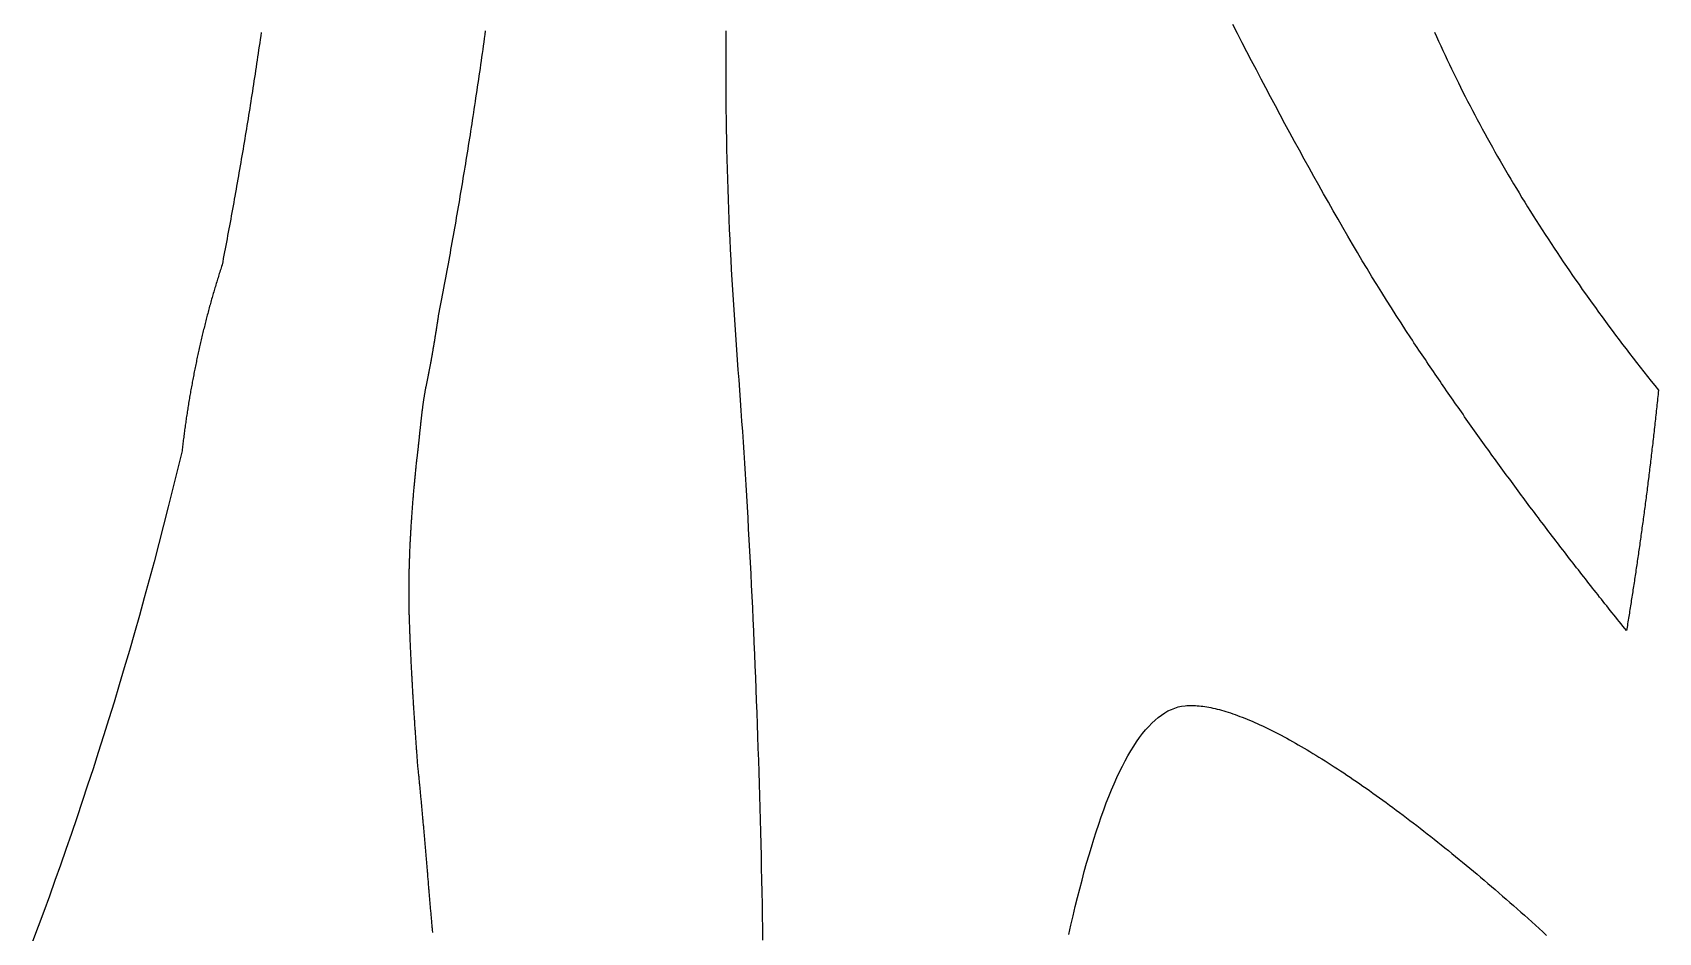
# Model space of a CAD drawing. Extents: x 5 to 105, y 2 to 136.
# Drawn here: x 72.42 to 82.05, y 124.13 to 129.46 of the extents above; entities that cross this region are included whole.
import ezdxf

# ---------------------------------------------------------------- set-up
doc = ezdxf.new("R2010")
doc.units = 0
doc.layers.get('0').update_dxf_attribs({"linetype": 'CONTINUOUS'})

msp = doc.modelspace()

# ---------------------------------------------------------------- linework, layer by layer
at = {"color": 7}
for points in [[(73.7787, 129.463, 0), (73.7758, 129.443, 0), (73.7728, 129.422, 0), (73.7698, 129.401, 0), (73.7668, 129.381, 0), (73.7638, 129.36, 0), (73.7607, 129.339, 0), (73.7577, 129.319, 0), (73.7546, 129.298, 0), (73.7516, 129.278, 0), (73.7485, 129.257, 0), (73.7454, 129.237, 0), (73.7423, 129.216, 0), (73.7392, 129.196, 0), (73.736, 129.176, 0), (73.7329, 129.155, 0), (73.7297, 129.135, 0), (73.7266, 129.114, 0), (73.7234, 129.094, 0), (73.7202, 129.074, 0), (73.717, 129.054, 0), (73.7138, 129.033, 0), (73.7106, 129.013, 0), (73.7074, 128.993, 0), (73.7041, 128.973, 0), (73.7009, 128.952, 0), (73.6976, 128.932, 0), (73.6943, 128.912, 0), (73.6911, 128.892, 0), (73.6878, 128.872, 0), (73.6844, 128.852, 0), (73.6811, 128.832, 0), (73.6778, 128.812, 0), (73.6744, 128.792, 0), (73.6711, 128.772, 0), (73.6677, 128.752, 0), (73.6644, 128.732, 0), (73.661, 128.712, 0), (73.6576, 128.692, 0), (73.6542, 128.672, 0), (73.6507, 128.652, 0), (73.6473, 128.632, 0), (73.6439, 128.613, 0), (73.6404, 128.593, 0), (73.6369, 128.573, 0), (73.6335, 128.553, 0), (73.63, 128.534, 0), (73.6265, 128.514, 0), (73.623, 128.494, 0), (73.6195, 128.475, 0), (73.6159, 128.455, 0), (73.6124, 128.435, 0), (73.6089, 128.416, 0), (73.6053, 128.396, 0), (73.6017, 128.377, 0), (73.5982, 128.357, 0), (73.5946, 128.337, 0), (73.591, 128.318, 0), (73.5874, 128.299, 0), (73.5837, 128.279, 0), (73.5801, 128.26, 0), (73.5765, 128.24, 0), (73.5728, 128.221, 0), (73.5691, 128.201, 0), (73.5655, 128.182, 0), (73.5618, 128.163, 0), (73.5581, 128.143, 0), (73.5544, 128.124, 0), (73.5507, 128.105, 0), (73.547, 128.086, 0)], [(74.8293, 127.784, 0), (74.8332, 127.804, 0), (74.8372, 127.825, 0), (74.8411, 127.845, 0), (74.8451, 127.866, 0), (74.849, 127.886, 0), (74.8529, 127.907, 0), (74.8568, 127.927, 0), (74.8607, 127.948, 0), (74.8646, 127.969, 0), (74.8685, 127.989, 0), (74.8723, 128.01, 0), (74.8762, 128.031, 0), (74.88, 128.052, 0), (74.8839, 128.072, 0), (74.8877, 128.093, 0), (74.8915, 128.114, 0), (74.8953, 128.135, 0), (74.8991, 128.156, 0), (74.9029, 128.177, 0), (74.9066, 128.198, 0), (74.9104, 128.219, 0), (74.9141, 128.24, 0), (74.9179, 128.261, 0), (74.9216, 128.282, 0), (74.9253, 128.303, 0), (74.929, 128.324, 0), (74.9327, 128.345, 0), (74.9364, 128.366, 0), (74.94, 128.387, 0), (74.9437, 128.408, 0), (74.9473, 128.429, 0), (74.951, 128.45, 0), (74.9546, 128.472, 0), (74.9582, 128.493, 0), (74.9618, 128.514, 0), (74.9654, 128.535, 0), (74.9689, 128.557, 0), (74.9725, 128.578, 0), (74.976, 128.599, 0), (74.9796, 128.621, 0), (74.9831, 128.642, 0), (74.9866, 128.664, 0), (74.9901, 128.685, 0), (74.9936, 128.706, 0), (74.9971, 128.728, 0), (75.0006, 128.749, 0), (75.004, 128.771, 0), (75.0075, 128.793, 0), (75.0109, 128.814, 0), (75.0143, 128.836, 0), (75.0177, 128.857, 0), (75.0211, 128.879, 0), (75.0245, 128.901, 0), (75.0279, 128.922, 0), (75.0312, 128.944, 0), (75.0346, 128.966, 0), (75.0379, 128.988, 0), (75.0412, 129.009, 0), (75.0445, 129.031, 0), (75.0478, 129.053, 0), (75.0511, 129.075, 0), (75.0544, 129.097, 0), (75.0576, 129.119, 0), (75.0609, 129.141, 0), (75.0641, 129.162, 0), (75.0673, 129.184, 0), (75.0705, 129.206, 0), (75.0737, 129.228, 0), (75.0769, 129.25, 0), (75.0801, 129.273, 0), (75.0832, 129.295, 0), (75.0864, 129.317, 0), (75.0895, 129.339, 0), (75.0926, 129.361, 0), (75.0957, 129.383, 0), (75.0988, 129.405, 0), (75.1019, 129.428, 0), (75.1049, 129.45, 0), (75.108, 129.472, 0)], [(76.5312, 129.473, 0), (76.5306, 129.415, 0), (76.5302, 129.357, 0), (76.5299, 129.299, 0), (76.5299, 129.241, 0), (76.53, 129.183, 0), (76.5303, 129.124, 0), (76.5307, 129.066, 0), (76.5313, 129.007, 0), (76.5321, 128.948, 0), (76.5331, 128.889, 0), (76.5342, 128.83, 0), (76.5355, 128.771, 0), (76.5369, 128.712, 0), (76.5385, 128.653, 0), (76.5403, 128.593, 0), (76.5422, 128.534, 0), (76.5443, 128.474, 0), (76.5466, 128.415, 0), (76.549, 128.355, 0), (76.5515, 128.296, 0), (76.5542, 128.236, 0), (76.5571, 128.177, 0), (76.5601, 128.117, 0), (76.5633, 128.058, 0), (76.5666, 127.998, 0), (76.57, 127.939, 0), (76.5736, 127.879, 0), (76.5774, 127.82, 0), (76.5813, 127.76, 0), (76.5853, 127.701, 0), (76.5895, 127.642, 0), (76.5938, 127.583, 0), (76.5983, 127.524, 0)], [(80.5876, 127.654, 0), (80.559, 127.698, 0), (80.5303, 127.742, 0), (80.5016, 127.786, 0), (80.4729, 127.831, 0), (80.4442, 127.877, 0), (80.4154, 127.923, 0), (80.3867, 127.969, 0), (80.358, 128.016, 0), (80.3292, 128.064, 0), (80.3005, 128.111, 0), (80.2718, 128.16, 0), (80.2431, 128.208, 0), (80.2143, 128.257, 0), (80.1856, 128.307, 0), (80.1569, 128.356, 0), (80.1283, 128.406, 0), (80.0996, 128.457, 0), (80.071, 128.507, 0), (80.0423, 128.558, 0), (80.0137, 128.609, 0), (79.9851, 128.661, 0), (79.9566, 128.713, 0), (79.9281, 128.765, 0), (79.8996, 128.817, 0), (79.8711, 128.869, 0), (79.8427, 128.922, 0), (79.8143, 128.975, 0), (79.786, 129.028, 0), (79.7577, 129.081, 0), (79.7294, 129.134, 0), (79.7012, 129.187, 0), (79.673, 129.241, 0), (79.6449, 129.295, 0), (79.6169, 129.348, 0), (79.5888, 129.402, 0), (79.5609, 129.456, 0), (79.533, 129.51, 0)], [(80.7281, 129.465, 0), (80.7404, 129.438, 0), (80.7527, 129.411, 0), (80.7652, 129.383, 0), (80.7778, 129.356, 0), (80.7906, 129.329, 0), (80.8034, 129.301, 0), (80.8164, 129.274, 0), (80.8295, 129.247, 0), (80.8427, 129.219, 0), (80.856, 129.192, 0), (80.8695, 129.165, 0), (80.8831, 129.138, 0), (80.8968, 129.11, 0), (80.9106, 129.083, 0), (80.9246, 129.056, 0), (80.9387, 129.028, 0), (80.9529, 129.001, 0), (80.9672, 128.974, 0), (80.9816, 128.947, 0), (80.9962, 128.92, 0), (81.0109, 128.892, 0), (81.0257, 128.865, 0), (81.0406, 128.838, 0), (81.0557, 128.811, 0), (81.0709, 128.783, 0), (81.0862, 128.756, 0), (81.1016, 128.729, 0), (81.1172, 128.702, 0), (81.1329, 128.675, 0), (81.1487, 128.648, 0), (81.1646, 128.62, 0), (81.1806, 128.593, 0), (81.1968, 128.566, 0), (81.2131, 128.539, 0), (81.2295, 128.512, 0), (81.2461, 128.484, 0), (81.2628, 128.457, 0), (81.2796, 128.43, 0), (81.2965, 128.403, 0), (81.3135, 128.376, 0), (81.3307, 128.349, 0), (81.348, 128.322, 0), (81.3654, 128.294, 0), (81.383, 128.267, 0), (81.4007, 128.24, 0), (81.4185, 128.213, 0), (81.4364, 128.186, 0), (81.4544, 128.159, 0), (81.4726, 128.131, 0), (81.4909, 128.104, 0), (81.5094, 128.077, 0), (81.5279, 128.05, 0), (81.5466, 128.023, 0), (81.5654, 127.996, 0), (81.5843, 127.969, 0), (81.6034, 127.941, 0), (81.6226, 127.914, 0), (81.6419, 127.887, 0), (81.6613, 127.86, 0), (81.6809, 127.833, 0), (81.7006, 127.806, 0), (81.7204, 127.779, 0), (81.7404, 127.751, 0), (81.7604, 127.724, 0), (81.7806, 127.697, 0), (81.801, 127.67, 0), (81.8214, 127.643, 0), (81.842, 127.615, 0), (81.8627, 127.588, 0), (81.8836, 127.561, 0), (81.9045, 127.534, 0), (81.9256, 127.507, 0), (81.9468, 127.48, 0), (81.9682, 127.452, 0), (81.9897, 127.425, 0), (82.0113, 127.398, 0), (82.033, 127.371, 0), (82.0549, 127.344, 0)], [(73.547, 128.086, 0), (73.5442, 128.077, 0), (73.5415, 128.069, 0), (73.5388, 128.061, 0), (73.5362, 128.052, 0), (73.5335, 128.044, 0), (73.5308, 128.035, 0), (73.5282, 128.027, 0), (73.5256, 128.019, 0), (73.523, 128.01, 0), (73.5204, 128.002, 0), (73.5178, 127.993, 0), (73.5152, 127.985, 0), (73.5127, 127.976, 0), (73.5101, 127.968, 0), (73.5076, 127.959, 0), (73.5051, 127.951, 0), (73.5026, 127.943, 0), (73.5001, 127.934, 0), (73.4976, 127.926, 0), (73.4951, 127.917, 0), (73.4927, 127.909, 0), (73.4902, 127.9, 0), (73.4878, 127.892, 0), (73.4854, 127.883, 0), (73.483, 127.875, 0), (73.4806, 127.866, 0), (73.4783, 127.858, 0), (73.4759, 127.849, 0), (73.4736, 127.841, 0), (73.4713, 127.832, 0), (73.4689, 127.823, 0), (73.4666, 127.815, 0), (73.4644, 127.806, 0), (73.4621, 127.798, 0), (73.4598, 127.789, 0), (73.4576, 127.781, 0), (73.4553, 127.772, 0), (73.4531, 127.764, 0), (73.4509, 127.755, 0), (73.4487, 127.746, 0), (73.4466, 127.738, 0), (73.4444, 127.729, 0), (73.4422, 127.721, 0), (73.4401, 127.712, 0), (73.438, 127.703, 0), (73.4359, 127.695, 0), (73.4338, 127.686, 0), (73.4317, 127.678, 0), (73.4296, 127.669, 0), (73.4276, 127.66, 0), (73.4255, 127.652, 0), (73.4235, 127.643, 0), (73.4215, 127.634, 0), (73.4195, 127.626, 0), (73.4175, 127.617, 0), (73.4155, 127.608, 0), (73.4136, 127.6, 0), (73.4116, 127.591, 0), (73.4097, 127.582, 0), (73.4078, 127.574, 0), (73.4059, 127.565, 0), (73.404, 127.556, 0), (73.4021, 127.548, 0), (73.4002, 127.539, 0), (73.3984, 127.53, 0), (73.3965, 127.522, 0), (73.3947, 127.513, 0), (73.3929, 127.504, 0), (73.3911, 127.496, 0), (73.3893, 127.487, 0), (73.3875, 127.478, 0), (73.3858, 127.469, 0), (73.384, 127.461, 0), (73.3823, 127.452, 0), (73.3806, 127.443, 0), (73.3789, 127.434, 0), (73.3772, 127.426, 0), (73.3755, 127.417, 0), (73.3739, 127.408, 0), (73.3722, 127.399, 0), (73.3706, 127.391, 0), (73.369, 127.382, 0), (73.3674, 127.373, 0), (73.3658, 127.364, 0), (73.3642, 127.356, 0), (73.3626, 127.347, 0), (73.3611, 127.338, 0), (73.3595, 127.329, 0), (73.358, 127.321, 0), (73.3565, 127.312, 0), (73.355, 127.303, 0), (73.3535, 127.294, 0), (73.352, 127.286, 0), (73.3506, 127.277, 0), (73.3491, 127.268, 0), (73.3477, 127.259, 0), (73.3463, 127.25, 0), (73.3449, 127.242, 0), (73.3435, 127.233, 0), (73.3421, 127.224, 0), (73.3408, 127.215, 0), (73.3394, 127.206, 0), (73.3381, 127.198, 0), (73.3367, 127.189, 0), (73.3354, 127.18, 0), (73.3341, 127.171, 0), (73.3329, 127.162, 0), (73.3316, 127.153, 0), (73.3303, 127.145, 0), (73.3291, 127.136, 0), (73.3279, 127.127, 0), (73.3267, 127.118, 0), (73.3255, 127.109, 0), (73.3243, 127.1, 0), (73.3231, 127.092, 0), (73.3219, 127.083, 0), (73.3208, 127.074, 0), (73.3197, 127.065, 0), (73.3185, 127.056, 0), (73.3174, 127.047, 0), (73.3163, 127.039, 0), (73.3153, 127.03, 0), (73.3142, 127.021, 0), (73.3132, 127.012, 0), (73.3121, 127.003, 0), (73.3111, 126.994, 0), (73.3101, 126.985, 0)], [(74.7535, 127.354, 0), (74.7542, 127.358, 0), (74.7549, 127.361, 0), (74.7556, 127.364, 0), (74.7563, 127.368, 0), (74.757, 127.371, 0), (74.7577, 127.374, 0), (74.7584, 127.378, 0), (74.7591, 127.381, 0), (74.7598, 127.384, 0), (74.7605, 127.388, 0), (74.7612, 127.391, 0), (74.7619, 127.394, 0), (74.7626, 127.398, 0), (74.7633, 127.401, 0), (74.764, 127.404, 0), (74.7647, 127.408, 0), (74.7653, 127.411, 0), (74.766, 127.415, 0), (74.7667, 127.418, 0), (74.7674, 127.421, 0), (74.768, 127.425, 0), (74.7687, 127.428, 0), (74.7694, 127.431, 0), (74.77, 127.435, 0), (74.7707, 127.438, 0), (74.7714, 127.441, 0), (74.772, 127.445, 0), (74.7727, 127.448, 0), (74.7733, 127.451, 0), (74.774, 127.455, 0), (74.7746, 127.458, 0), (74.7753, 127.462, 0), (74.7759, 127.465, 0), (74.7766, 127.468, 0), (74.7772, 127.472, 0), (74.7778, 127.475, 0), (74.7785, 127.478, 0), (74.7791, 127.482, 0), (74.7797, 127.485, 0), (74.7804, 127.489, 0), (74.781, 127.492, 0), (74.7816, 127.495, 0), (74.7823, 127.499, 0), (74.7829, 127.502, 0), (74.7835, 127.505, 0), (74.7841, 127.509, 0), (74.7847, 127.512, 0), (74.7853, 127.515, 0), (74.786, 127.519, 0), (74.7866, 127.522, 0), (74.7872, 127.526, 0), (74.7878, 127.529, 0), (74.7884, 127.532, 0), (74.789, 127.536, 0), (74.7896, 127.539, 0), (74.7902, 127.542, 0), (74.7908, 127.546, 0), (74.7914, 127.549, 0), (74.792, 127.553, 0), (74.7926, 127.556, 0), (74.7932, 127.559, 0), (74.7938, 127.563, 0), (74.7944, 127.566, 0), (74.7949, 127.57, 0), (74.7955, 127.573, 0), (74.7961, 127.576, 0), (74.7967, 127.58, 0), (74.7973, 127.583, 0), (74.7979, 127.586, 0), (74.7984, 127.59, 0), (74.799, 127.593, 0), (74.7996, 127.597, 0), (74.8002, 127.6, 0), (74.8007, 127.603, 0), (74.8013, 127.607, 0), (74.8019, 127.61, 0), (74.8024, 127.614, 0), (74.803, 127.617, 0), (74.8036, 127.62, 0), (74.8041, 127.624, 0), (74.8047, 127.627, 0), (74.8052, 127.63, 0), (74.8058, 127.634, 0), (74.8064, 127.637, 0), (74.8069, 127.641, 0), (74.8075, 127.644, 0), (74.808, 127.647, 0), (74.8086, 127.651, 0), (74.8091, 127.654, 0), (74.8097, 127.658, 0), (74.8102, 127.661, 0), (74.8108, 127.664, 0), (74.8113, 127.668, 0), (74.8119, 127.671, 0), (74.8124, 127.675, 0), (74.8129, 127.678, 0), (74.8135, 127.681, 0), (74.814, 127.685, 0), (74.8146, 127.688, 0), (74.8151, 127.692, 0), (74.8156, 127.695, 0), (74.8162, 127.698, 0), (74.8167, 127.702, 0), (74.8172, 127.705, 0), (74.8178, 127.709, 0), (74.8183, 127.712, 0), (74.8188, 127.715, 0), (74.8194, 127.719, 0), (74.8199, 127.722, 0), (74.8204, 127.726, 0), (74.8209, 127.729, 0), (74.8215, 127.732, 0), (74.822, 127.736, 0), (74.8225, 127.739, 0), (74.823, 127.743, 0), (74.8236, 127.746, 0), (74.8241, 127.749, 0), (74.8246, 127.753, 0), (74.8251, 127.756, 0), (74.8256, 127.76, 0), (74.8262, 127.763, 0), (74.8267, 127.766, 0), (74.8272, 127.77, 0), (74.8277, 127.773, 0), (74.8282, 127.777, 0), (74.8287, 127.78, 0), (74.8292, 127.784, 0)], [(81.8655, 125.92, 0), (81.8548, 125.933, 0), (81.8441, 125.946, 0), (81.8334, 125.96, 0), (81.8228, 125.973, 0), (81.8121, 125.986, 0), (81.8014, 126, 0), (81.7908, 126.013, 0), (81.7802, 126.026, 0), (81.7696, 126.039, 0), (81.759, 126.053, 0), (81.7484, 126.066, 0), (81.7378, 126.079, 0), (81.7272, 126.093, 0), (81.7167, 126.106, 0), (81.7061, 126.119, 0), (81.6956, 126.133, 0), (81.6851, 126.146, 0), (81.6746, 126.159, 0), (81.6641, 126.172, 0), (81.6536, 126.186, 0), (81.6432, 126.199, 0), (81.6327, 126.212, 0), (81.6223, 126.226, 0), (81.6118, 126.239, 0), (81.6014, 126.252, 0), (81.591, 126.266, 0), (81.5806, 126.279, 0), (81.5702, 126.292, 0), (81.5598, 126.306, 0), (81.5495, 126.319, 0), (81.5391, 126.332, 0), (81.5288, 126.346, 0), (81.5185, 126.359, 0), (81.5081, 126.372, 0), (81.4978, 126.386, 0), (81.4875, 126.399, 0), (81.4773, 126.412, 0), (81.467, 126.426, 0), (81.4567, 126.439, 0), (81.4465, 126.452, 0), (81.4362, 126.466, 0), (81.426, 126.479, 0), (81.4158, 126.493, 0), (81.4056, 126.506, 0), (81.3954, 126.519, 0), (81.3852, 126.533, 0), (81.375, 126.546, 0), (81.3648, 126.56, 0), (81.3547, 126.573, 0), (81.3445, 126.587, 0), (81.3344, 126.6, 0), (81.3243, 126.613, 0), (81.3141, 126.627, 0), (81.304, 126.64, 0), (81.2939, 126.654, 0), (81.2838, 126.667, 0), (81.2738, 126.681, 0), (81.2637, 126.694, 0), (81.2536, 126.708, 0), (81.2436, 126.721, 0), (81.2335, 126.735, 0), (81.2235, 126.748, 0), (81.2135, 126.762, 0), (81.2035, 126.775, 0), (81.1935, 126.789, 0), (81.1835, 126.803, 0), (81.1735, 126.816, 0), (81.1635, 126.83, 0), (81.1535, 126.843, 0), (81.1435, 126.857, 0), (81.1336, 126.871, 0), (81.1236, 126.884, 0), (81.1137, 126.898, 0), (81.1038, 126.911, 0), (81.0939, 126.925, 0), (81.0839, 126.939, 0), (81.074, 126.952, 0), (81.0641, 126.966, 0), (81.0543, 126.98, 0), (81.0444, 126.994, 0), (81.0345, 127.007, 0), (81.0246, 127.021, 0), (81.0148, 127.035, 0), (81.0049, 127.048, 0), (80.9951, 127.062, 0), (80.9852, 127.076, 0), (80.9754, 127.09, 0), (80.9656, 127.104, 0), (80.9558, 127.117, 0), (80.946, 127.131, 0), (80.9362, 127.145, 0), (80.9264, 127.159, 0), (80.9166, 127.173, 0), (80.9068, 127.187, 0), (80.8971, 127.201, 0), (80.8873, 127.215, 0), (80.8775, 127.229, 0), (80.8678, 127.243, 0), (80.858, 127.256, 0), (80.8483, 127.27, 0), (80.8386, 127.284, 0), (80.8288, 127.298, 0), (80.8191, 127.312, 0), (80.8094, 127.327, 0), (80.7997, 127.341, 0), (80.79, 127.355, 0), (80.7803, 127.369, 0), (80.7706, 127.383, 0), (80.761, 127.397, 0), (80.7513, 127.411, 0), (80.7416, 127.425, 0), (80.7319, 127.439, 0), (80.7223, 127.454, 0), (80.7126, 127.468, 0), (80.703, 127.482, 0), (80.6933, 127.496, 0), (80.6837, 127.511, 0), (80.6741, 127.525, 0), (80.6644, 127.539, 0), (80.6548, 127.553, 0), (80.6452, 127.568, 0), (80.6356, 127.582, 0), (80.626, 127.596, 0), (80.6164, 127.611, 0), (80.6068, 127.625, 0), (80.5972, 127.64, 0), (80.5876, 127.654, 0)], [(76.5983, 127.524, 0), (76.6028, 127.465, 0), (76.6073, 127.405, 0), (76.6117, 127.345, 0), (76.616, 127.284, 0), (76.6203, 127.223, 0), (76.6246, 127.161, 0), (76.6288, 127.099, 0), (76.6329, 127.037, 0), (76.637, 126.974, 0), (76.641, 126.911, 0), (76.645, 126.847, 0), (76.6489, 126.783, 0), (76.6528, 126.718, 0), (76.6565, 126.654, 0), (76.6603, 126.588, 0), (76.664, 126.523, 0), (76.6676, 126.457, 0), (76.6711, 126.391, 0), (76.6746, 126.324, 0), (76.678, 126.257, 0), (76.6814, 126.19, 0), (76.6847, 126.122, 0), (76.6879, 126.055, 0), (76.6911, 125.987, 0), (76.6942, 125.918, 0), (76.6972, 125.85, 0), (76.7002, 125.781, 0), (76.7031, 125.712, 0), (76.7059, 125.643, 0), (76.7086, 125.573, 0), (76.7113, 125.504, 0), (76.7139, 125.434, 0), (76.7165, 125.364, 0), (76.7189, 125.294, 0), (76.7213, 125.223, 0), (76.7236, 125.153, 0), (76.7259, 125.082, 0), (76.728, 125.012, 0), (76.7301, 124.941, 0), (76.7321, 124.87, 0), (76.7341, 124.799, 0), (76.7359, 124.728, 0), (76.7377, 124.656, 0), (76.7394, 124.585, 0), (76.741, 124.514, 0), (76.7425, 124.443, 0), (76.744, 124.371, 0), (76.7454, 124.3, 0), (76.7466, 124.228, 0), (76.7478, 124.157, 0), (76.749, 124.086, 0)], [(74.6993, 126.919, 0), (74.6998, 126.922, 0), (74.7003, 126.926, 0), (74.7007, 126.929, 0), (74.7011, 126.932, 0), (74.7016, 126.936, 0), (74.702, 126.939, 0), (74.7024, 126.943, 0), (74.7029, 126.946, 0), (74.7033, 126.95, 0), (74.7037, 126.953, 0), (74.7041, 126.956, 0), (74.7045, 126.96, 0), (74.705, 126.963, 0), (74.7054, 126.967, 0), (74.7058, 126.97, 0), (74.7062, 126.974, 0), (74.7066, 126.977, 0), (74.707, 126.98, 0), (74.7073, 126.984, 0), (74.7077, 126.987, 0), (74.7081, 126.991, 0), (74.7085, 126.994, 0), (74.7089, 126.998, 0), (74.7093, 127.001, 0), (74.7097, 127.004, 0), (74.71, 127.008, 0), (74.7104, 127.011, 0), (74.7108, 127.015, 0), (74.7111, 127.018, 0), (74.7115, 127.022, 0), (74.7119, 127.025, 0), (74.7123, 127.028, 0), (74.7126, 127.032, 0), (74.713, 127.035, 0), (74.7133, 127.039, 0), (74.7137, 127.042, 0), (74.7141, 127.046, 0), (74.7144, 127.049, 0), (74.7148, 127.052, 0), (74.7151, 127.056, 0), (74.7155, 127.059, 0), (74.7159, 127.063, 0), (74.7162, 127.066, 0), (74.7166, 127.07, 0), (74.7169, 127.073, 0), (74.7173, 127.077, 0), (74.7176, 127.08, 0), (74.718, 127.083, 0), (74.7183, 127.087, 0), (74.7187, 127.09, 0), (74.7191, 127.094, 0), (74.7194, 127.097, 0), (74.7198, 127.101, 0), (74.7201, 127.104, 0), (74.7205, 127.107, 0), (74.7208, 127.111, 0), (74.7212, 127.114, 0), (74.7216, 127.118, 0), (74.7219, 127.121, 0), (74.7223, 127.125, 0), (74.7226, 127.128, 0), (74.723, 127.131, 0), (74.7234, 127.135, 0), (74.7237, 127.138, 0), (74.7241, 127.142, 0), (74.7245, 127.145, 0), (74.7248, 127.149, 0), (74.7252, 127.152, 0), (74.7256, 127.155, 0), (74.726, 127.159, 0), (74.7263, 127.162, 0), (74.7267, 127.166, 0), (74.7271, 127.169, 0), (74.7275, 127.173, 0), (74.7279, 127.176, 0), (74.7283, 127.18, 0), (74.7287, 127.183, 0), (74.7291, 127.186, 0), (74.7295, 127.19, 0), (74.7299, 127.193, 0), (74.7303, 127.197, 0), (74.7307, 127.2, 0), (74.7311, 127.204, 0), (74.7315, 127.207, 0), (74.7319, 127.21, 0), (74.7323, 127.214, 0), (74.7327, 127.217, 0), (74.7332, 127.221, 0), (74.7336, 127.224, 0), (74.734, 127.228, 0), (74.7345, 127.231, 0), (74.7349, 127.234, 0), (74.7353, 127.238, 0), (74.7358, 127.241, 0), (74.7362, 127.245, 0), (74.7367, 127.248, 0), (74.7372, 127.252, 0), (74.7376, 127.255, 0), (74.7381, 127.258, 0), (74.7386, 127.262, 0), (74.7391, 127.265, 0), (74.7395, 127.269, 0), (74.74, 127.272, 0), (74.7405, 127.276, 0), (74.741, 127.279, 0), (74.7415, 127.282, 0), (74.742, 127.286, 0), (74.7426, 127.289, 0), (74.7431, 127.293, 0), (74.7436, 127.296, 0), (74.7441, 127.299, 0), (74.7447, 127.303, 0), (74.7452, 127.306, 0), (74.7458, 127.31, 0), (74.7463, 127.313, 0), (74.7469, 127.317, 0), (74.7474, 127.32, 0), (74.748, 127.323, 0), (74.7486, 127.327, 0), (74.7492, 127.33, 0), (74.7498, 127.334, 0), (74.7504, 127.337, 0), (74.751, 127.341, 0), (74.7516, 127.344, 0), (74.7522, 127.347, 0), (74.7528, 127.351, 0), (74.7534, 127.354, 0)], [(82.0549, 127.344, 0), (82.0536, 127.331, 0), (82.0523, 127.319, 0), (82.0511, 127.306, 0), (82.0498, 127.294, 0), (82.0485, 127.282, 0), (82.0472, 127.27, 0), (82.0459, 127.257, 0), (82.0446, 127.245, 0), (82.0433, 127.233, 0), (82.042, 127.221, 0), (82.0407, 127.209, 0), (82.0394, 127.197, 0), (82.0381, 127.184, 0), (82.0367, 127.172, 0), (82.0354, 127.16, 0), (82.0341, 127.148, 0), (82.0328, 127.136, 0), (82.0314, 127.124, 0), (82.0301, 127.112, 0), (82.0287, 127.1, 0), (82.0274, 127.088, 0), (82.026, 127.077, 0), (82.0247, 127.065, 0), (82.0233, 127.053, 0), (82.022, 127.041, 0), (82.0206, 127.029, 0), (82.0193, 127.017, 0), (82.0179, 127.006, 0), (82.0165, 126.994, 0), (82.0151, 126.982, 0), (82.0138, 126.97, 0), (82.0124, 126.959, 0), (82.011, 126.947, 0), (82.0096, 126.935, 0), (82.0082, 126.924, 0), (82.0068, 126.912, 0), (82.0054, 126.901, 0), (82.004, 126.889, 0), (82.0026, 126.877, 0), (82.0012, 126.866, 0), (81.9998, 126.854, 0), (81.9983, 126.843, 0), (81.9969, 126.831, 0), (81.9955, 126.82, 0), (81.9941, 126.808, 0), (81.9926, 126.797, 0), (81.9912, 126.786, 0), (81.9898, 126.774, 0), (81.9883, 126.763, 0), (81.9869, 126.751, 0), (81.9854, 126.74, 0), (81.984, 126.729, 0), (81.9825, 126.718, 0), (81.9811, 126.706, 0), (81.9796, 126.695, 0), (81.9781, 126.684, 0), (81.9767, 126.672, 0), (81.9752, 126.661, 0), (81.9737, 126.65, 0), (81.9722, 126.639, 0), (81.9707, 126.628, 0), (81.9693, 126.617, 0), (81.9678, 126.605, 0), (81.9663, 126.594, 0), (81.9648, 126.583, 0), (81.9633, 126.572, 0), (81.9618, 126.561, 0), (81.9603, 126.55, 0), (81.9587, 126.539, 0), (81.9572, 126.528, 0), (81.9557, 126.517, 0), (81.9542, 126.506, 0), (81.9527, 126.495, 0), (81.9511, 126.484, 0), (81.9496, 126.473, 0), (81.9481, 126.462, 0), (81.9465, 126.451, 0), (81.945, 126.44, 0), (81.9435, 126.429, 0), (81.9419, 126.418, 0), (81.9404, 126.407, 0), (81.9388, 126.397, 0), (81.9373, 126.386, 0), (81.9357, 126.375, 0), (81.9341, 126.364, 0), (81.9326, 126.353, 0), (81.931, 126.343, 0), (81.9294, 126.332, 0), (81.9278, 126.321, 0), (81.9263, 126.31, 0), (81.9247, 126.299, 0), (81.9231, 126.289, 0), (81.9215, 126.278, 0), (81.9199, 126.267, 0), (81.9183, 126.257, 0), (81.9167, 126.246, 0), (81.9151, 126.235, 0), (81.9135, 126.225, 0), (81.9119, 126.214, 0), (81.9103, 126.203, 0), (81.9087, 126.193, 0), (81.907, 126.182, 0), (81.9054, 126.171, 0), (81.9038, 126.161, 0), (81.9022, 126.15, 0), (81.9005, 126.14, 0), (81.8989, 126.129, 0), (81.8973, 126.119, 0), (81.8956, 126.108, 0), (81.894, 126.098, 0), (81.8923, 126.087, 0), (81.8907, 126.076, 0), (81.889, 126.066, 0), (81.8874, 126.055, 0), (81.8857, 126.045, 0), (81.8841, 126.034, 0), (81.8824, 126.024, 0), (81.8807, 126.014, 0), (81.879, 126.003, 0), (81.8774, 125.993, 0), (81.8757, 125.982, 0), (81.874, 125.972, 0), (81.8723, 125.961, 0), (81.8706, 125.951, 0), (81.8689, 125.941, 0), (81.8672, 125.93, 0), (81.8656, 125.92, 0)], [(73.3101, 126.985, 0), (73.2832, 126.874, 0), (73.2561, 126.763, 0), (73.2286, 126.653, 0), (73.2008, 126.544, 0), (73.1727, 126.435, 0), (73.1443, 126.328, 0), (73.1156, 126.221, 0), (73.0866, 126.115, 0), (73.0573, 126.01, 0), (73.0278, 125.906, 0), (72.998, 125.803, 0), (72.968, 125.7, 0), (72.9377, 125.598, 0), (72.9071, 125.497, 0), (72.8764, 125.397, 0), (72.8453, 125.297, 0), (72.8141, 125.199, 0), (72.7827, 125.101, 0), (72.751, 125.004, 0), (72.7191, 124.908, 0), (72.6871, 124.812, 0), (72.6548, 124.718, 0), (72.6224, 124.624, 0), (72.5898, 124.531, 0), (72.557, 124.439, 0), (72.5241, 124.347, 0), (72.491, 124.257, 0), (72.4578, 124.167, 0), (72.4244, 124.078, 0)], [(74.6556, 126.037, 0), (74.6554, 126.044, 0), (74.6553, 126.051, 0), (74.6552, 126.058, 0), (74.6551, 126.065, 0), (74.655, 126.072, 0), (74.6549, 126.079, 0), (74.6548, 126.086, 0), (74.6547, 126.094, 0), (74.6547, 126.101, 0), (74.6546, 126.108, 0), (74.6546, 126.115, 0), (74.6545, 126.122, 0), (74.6545, 126.129, 0), (74.6545, 126.136, 0), (74.6545, 126.143, 0), (74.6545, 126.15, 0), (74.6545, 126.157, 0), (74.6545, 126.164, 0), (74.6546, 126.171, 0), (74.6546, 126.178, 0), (74.6546, 126.185, 0), (74.6547, 126.192, 0), (74.6548, 126.199, 0), (74.6548, 126.206, 0), (74.6549, 126.213, 0), (74.655, 126.22, 0), (74.6551, 126.227, 0), (74.6552, 126.234, 0), (74.6553, 126.241, 0), (74.6555, 126.248, 0), (74.6556, 126.255, 0), (74.6557, 126.262, 0), (74.6559, 126.269, 0), (74.656, 126.276, 0), (74.6562, 126.283, 0), (74.6564, 126.29, 0), (74.6566, 126.297, 0), (74.6568, 126.304, 0), (74.6569, 126.311, 0), (74.6572, 126.318, 0), (74.6574, 126.325, 0), (74.6576, 126.332, 0), (74.6578, 126.338, 0), (74.658, 126.345, 0), (74.6583, 126.352, 0), (74.6585, 126.359, 0), (74.6588, 126.366, 0), (74.6591, 126.373, 0), (74.6593, 126.38, 0), (74.6596, 126.387, 0), (74.6599, 126.394, 0), (74.6602, 126.401, 0), (74.6605, 126.408, 0), (74.6608, 126.415, 0), (74.6611, 126.422, 0), (74.6615, 126.429, 0), (74.6618, 126.436, 0), (74.6621, 126.443, 0), (74.6625, 126.45, 0), (74.6628, 126.457, 0), (74.6632, 126.464, 0), (74.6635, 126.471, 0), (74.6639, 126.478, 0), (74.6643, 126.484, 0), (74.6647, 126.491, 0), (74.6651, 126.498, 0), (74.6655, 126.505, 0), (74.6659, 126.512, 0), (74.6663, 126.519, 0), (74.6667, 126.526, 0), (74.6671, 126.533, 0), (74.6675, 126.54, 0), (74.668, 126.547, 0), (74.6684, 126.554, 0), (74.6689, 126.561, 0), (74.6693, 126.568, 0), (74.6698, 126.574, 0), (74.6703, 126.581, 0), (74.6707, 126.588, 0), (74.6712, 126.595, 0), (74.6717, 126.602, 0), (74.6722, 126.609, 0), (74.6727, 126.616, 0), (74.6732, 126.623, 0), (74.6737, 126.63, 0), (74.6742, 126.637, 0), (74.6747, 126.644, 0), (74.6752, 126.65, 0), (74.6758, 126.657, 0), (74.6763, 126.664, 0), (74.6768, 126.671, 0), (74.6774, 126.678, 0), (74.6779, 126.685, 0), (74.6785, 126.692, 0), (74.679, 126.699, 0), (74.6796, 126.706, 0), (74.6802, 126.713, 0), (74.6807, 126.719, 0), (74.6813, 126.726, 0), (74.6819, 126.733, 0), (74.6825, 126.74, 0), (74.6831, 126.747, 0), (74.6837, 126.754, 0), (74.6843, 126.761, 0), (74.6849, 126.768, 0), (74.6855, 126.775, 0), (74.6861, 126.781, 0), (74.6868, 126.788, 0), (74.6874, 126.795, 0), (74.688, 126.802, 0), (74.6886, 126.809, 0), (74.6893, 126.816, 0), (74.6899, 126.823, 0), (74.6906, 126.83, 0), (74.6912, 126.836, 0), (74.6919, 126.843, 0), (74.6925, 126.85, 0), (74.6932, 126.857, 0), (74.6939, 126.864, 0), (74.6945, 126.871, 0), (74.6952, 126.878, 0), (74.6959, 126.885, 0), (74.6966, 126.891, 0), (74.6973, 126.898, 0), (74.698, 126.905, 0), (74.6987, 126.912, 0), (74.6993, 126.919, 0)], [(74.7067, 125.12, 0), (74.7062, 125.127, 0), (74.7056, 125.135, 0), (74.7051, 125.142, 0), (74.7045, 125.15, 0), (74.704, 125.157, 0), (74.7034, 125.164, 0), (74.7029, 125.172, 0), (74.7023, 125.179, 0), (74.7018, 125.186, 0), (74.7012, 125.194, 0), (74.7007, 125.201, 0), (74.7001, 125.209, 0), (74.6996, 125.216, 0), (74.6991, 125.223, 0), (74.6985, 125.231, 0), (74.698, 125.238, 0), (74.6975, 125.245, 0), (74.697, 125.253, 0), (74.6964, 125.26, 0), (74.6959, 125.267, 0), (74.6954, 125.275, 0), (74.6949, 125.282, 0), (74.6944, 125.289, 0), (74.6938, 125.297, 0), (74.6933, 125.304, 0), (74.6928, 125.311, 0), (74.6923, 125.319, 0), (74.6918, 125.326, 0), (74.6913, 125.333, 0), (74.6908, 125.341, 0), (74.6903, 125.348, 0), (74.6898, 125.355, 0), (74.6893, 125.363, 0), (74.6888, 125.37, 0), (74.6883, 125.377, 0), (74.6879, 125.385, 0), (74.6874, 125.392, 0), (74.6869, 125.399, 0), (74.6864, 125.406, 0), (74.6859, 125.414, 0), (74.6855, 125.421, 0), (74.685, 125.428, 0), (74.6845, 125.436, 0), (74.6841, 125.443, 0), (74.6836, 125.45, 0), (74.6831, 125.457, 0), (74.6827, 125.465, 0), (74.6822, 125.472, 0), (74.6818, 125.479, 0), (74.6813, 125.486, 0), (74.6809, 125.494, 0), (74.6804, 125.501, 0), (74.68, 125.508, 0), (74.6795, 125.515, 0), (74.6791, 125.523, 0), (74.6787, 125.53, 0), (74.6782, 125.537, 0), (74.6778, 125.544, 0), (74.6774, 125.552, 0), (74.6769, 125.559, 0), (74.6765, 125.566, 0), (74.6761, 125.573, 0), (74.6757, 125.581, 0), (74.6753, 125.588, 0), (74.6749, 125.595, 0), (74.6745, 125.602, 0), (74.6741, 125.61, 0), (74.6737, 125.617, 0), (74.6733, 125.624, 0), (74.6729, 125.631, 0), (74.6725, 125.638, 0), (74.6721, 125.646, 0), (74.6717, 125.653, 0), (74.6713, 125.66, 0), (74.6709, 125.667, 0), (74.6706, 125.674, 0), (74.6702, 125.682, 0), (74.6698, 125.689, 0), (74.6694, 125.696, 0), (74.6691, 125.703, 0), (74.6687, 125.71, 0), (74.6683, 125.717, 0), (74.668, 125.725, 0), (74.6676, 125.732, 0), (74.6673, 125.739, 0), (74.6669, 125.746, 0), (74.6666, 125.753, 0), (74.6663, 125.76, 0), (74.6659, 125.768, 0), (74.6656, 125.775, 0), (74.6652, 125.782, 0), (74.6649, 125.789, 0), (74.6646, 125.796, 0), (74.6643, 125.803, 0), (74.664, 125.81, 0), (74.6636, 125.818, 0), (74.6633, 125.825, 0), (74.663, 125.832, 0), (74.6627, 125.839, 0), (74.6624, 125.846, 0), (74.6621, 125.853, 0), (74.6618, 125.86, 0), (74.6615, 125.867, 0), (74.6612, 125.875, 0), (74.6609, 125.882, 0), (74.6607, 125.889, 0), (74.6604, 125.896, 0), (74.6601, 125.903, 0), (74.6598, 125.91, 0), (74.6596, 125.917, 0), (74.6593, 125.924, 0), (74.659, 125.931, 0), (74.6588, 125.938, 0), (74.6585, 125.945, 0), (74.6583, 125.953, 0), (74.658, 125.96, 0), (74.6578, 125.967, 0), (74.6575, 125.974, 0), (74.6573, 125.981, 0), (74.6571, 125.988, 0), (74.6568, 125.995, 0), (74.6566, 126.002, 0), (74.6564, 126.009, 0), (74.6562, 126.016, 0), (74.656, 126.023, 0), (74.6558, 126.03, 0), (74.6556, 126.037, 0)], [(78.5623, 124.12, 0), (78.575, 124.176, 0), (78.5878, 124.231, 0), (78.6007, 124.285, 0), (78.6138, 124.339, 0), (78.6271, 124.391, 0), (78.6406, 124.442, 0), (78.6542, 124.493, 0), (78.6679, 124.542, 0), (78.6819, 124.591, 0), (78.696, 124.638, 0), (78.7103, 124.684, 0), (78.7247, 124.729, 0), (78.7394, 124.773, 0), (78.7542, 124.816, 0), (78.7692, 124.858, 0), (78.7843, 124.899, 0), (78.7997, 124.938, 0), (78.8153, 124.976, 0), (78.831, 125.013, 0), (78.847, 125.049, 0), (78.8631, 125.084, 0), (78.8794, 125.117, 0), (78.896, 125.148, 0), (78.9127, 125.179, 0), (78.9297, 125.208, 0), (78.9468, 125.236, 0), (78.9642, 125.262, 0), (78.9817, 125.287, 0), (78.9995, 125.311, 0), (79.0175, 125.333, 0), (79.0357, 125.353, 0), (79.0542, 125.372, 0), (79.0729, 125.39, 0), (79.0917, 125.406, 0), (79.1108, 125.42, 0), (79.1302, 125.433, 0), (79.1498, 125.444, 0), (79.1696, 125.453, 0), (79.1896, 125.461, 0), (79.2099, 125.468, 0), (79.2304, 125.472, 0), (79.2512, 125.475, 0)], [(79.2512, 125.475, 0), (79.2609, 125.476, 0), (79.2708, 125.476, 0), (79.281, 125.476, 0), (79.2913, 125.477, 0), (79.3017, 125.476, 0), (79.3124, 125.476, 0), (79.3232, 125.475, 0), (79.3342, 125.474, 0), (79.3454, 125.473, 0), (79.3568, 125.472, 0), (79.3683, 125.47, 0), (79.3801, 125.468, 0), (79.3919, 125.466, 0), (79.404, 125.464, 0), (79.4162, 125.461, 0), (79.4286, 125.458, 0), (79.4411, 125.455, 0), (79.4539, 125.452, 0), (79.4667, 125.448, 0), (79.4798, 125.445, 0), (79.493, 125.441, 0), (79.5063, 125.436, 0), (79.5198, 125.432, 0), (79.5335, 125.427, 0), (79.5473, 125.423, 0), (79.5613, 125.418, 0), (79.5754, 125.412, 0), (79.5897, 125.407, 0), (79.6041, 125.401, 0), (79.6186, 125.395, 0), (79.6333, 125.389, 0), (79.6482, 125.383, 0), (79.6632, 125.376, 0), (79.6783, 125.369, 0), (79.6936, 125.362, 0), (79.709, 125.355, 0), (79.7246, 125.348, 0), (79.7402, 125.34, 0), (79.756, 125.333, 0), (79.772, 125.325, 0), (79.7881, 125.317, 0), (79.8043, 125.308, 0), (79.8206, 125.3, 0), (79.8371, 125.291, 0), (79.8536, 125.282, 0), (79.8704, 125.273, 0), (79.8872, 125.263, 0), (79.9041, 125.254, 0), (79.9212, 125.244, 0), (79.9384, 125.234, 0), (79.9557, 125.224, 0), (79.9731, 125.214, 0), (79.9906, 125.204, 0), (80.0083, 125.193, 0), (80.026, 125.182, 0), (80.0439, 125.171, 0), (80.0619, 125.16, 0), (80.0799, 125.149, 0), (80.0981, 125.137, 0), (80.1164, 125.125, 0), (80.1348, 125.114, 0), (80.1533, 125.102, 0), (80.1719, 125.089, 0), (80.1905, 125.077, 0), (80.2093, 125.064, 0), (80.2282, 125.052, 0), (80.2472, 125.039, 0), (80.2662, 125.026, 0), (80.2854, 125.013, 0), (80.3046, 124.999, 0), (80.3239, 124.986, 0), (80.3433, 124.972, 0), (80.3628, 124.958, 0), (80.3824, 124.944, 0), (80.4021, 124.93, 0), (80.4218, 124.916, 0), (80.4416, 124.901, 0), (80.4615, 124.887, 0), (80.4815, 124.872, 0), (80.5015, 124.857, 0), (80.5217, 124.842, 0), (80.5419, 124.827, 0), (80.5621, 124.812, 0), (80.5825, 124.796, 0), (80.6029, 124.781, 0), (80.6233, 124.765, 0), (80.6439, 124.749, 0), (80.6644, 124.733, 0), (80.6851, 124.717, 0), (80.7058, 124.7, 0), (80.7266, 124.684, 0), (80.7474, 124.667, 0), (80.7683, 124.651, 0), (80.7893, 124.634, 0), (80.8103, 124.617, 0), (80.8313, 124.6, 0), (80.8524, 124.583, 0), (80.8735, 124.565, 0), (80.8947, 124.548, 0), (80.916, 124.53, 0), (80.9373, 124.513, 0), (80.9586, 124.495, 0), (80.98, 124.477, 0), (81.0014, 124.459, 0), (81.0228, 124.441, 0), (81.0443, 124.422, 0), (81.0658, 124.404, 0), (81.0874, 124.386, 0), (81.109, 124.367, 0), (81.1306, 124.348, 0), (81.1523, 124.329, 0), (81.1739, 124.31, 0), (81.1956, 124.291, 0), (81.2174, 124.272, 0), (81.2391, 124.253, 0), (81.2609, 124.234, 0), (81.2827, 124.214, 0), (81.3045, 124.195, 0), (81.3264, 124.175, 0), (81.3483, 124.155, 0), (81.3701, 124.135, 0), (81.392, 124.115, 0)], [(74.7934, 124.147, 0), (74.7927, 124.155, 0), (74.792, 124.162, 0), (74.7913, 124.17, 0), (74.7906, 124.178, 0), (74.7899, 124.186, 0), (74.7893, 124.194, 0), (74.7886, 124.202, 0), (74.7879, 124.21, 0), (74.7872, 124.218, 0), (74.7866, 124.225, 0), (74.7859, 124.233, 0), (74.7852, 124.241, 0), (74.7846, 124.249, 0), (74.7839, 124.257, 0), (74.7832, 124.265, 0), (74.7826, 124.272, 0), (74.7819, 124.28, 0), (74.7812, 124.288, 0), (74.7806, 124.296, 0), (74.7799, 124.304, 0), (74.7793, 124.312, 0), (74.7786, 124.319, 0), (74.7779, 124.327, 0), (74.7773, 124.335, 0), (74.7766, 124.343, 0), (74.776, 124.351, 0), (74.7753, 124.358, 0), (74.7747, 124.366, 0), (74.774, 124.374, 0), (74.7733, 124.382, 0), (74.7727, 124.389, 0), (74.772, 124.397, 0), (74.7714, 124.405, 0), (74.7707, 124.413, 0), (74.7701, 124.421, 0), (74.7694, 124.428, 0), (74.7688, 124.436, 0), (74.7681, 124.444, 0), (74.7675, 124.452, 0), (74.7668, 124.459, 0), (74.7662, 124.467, 0), (74.7655, 124.475, 0), (74.7649, 124.483, 0), (74.7642, 124.49, 0), (74.7636, 124.498, 0), (74.7629, 124.506, 0), (74.7623, 124.513, 0), (74.7616, 124.521, 0), (74.761, 124.529, 0), (74.7603, 124.537, 0), (74.7597, 124.544, 0), (74.759, 124.552, 0), (74.7584, 124.56, 0), (74.7577, 124.567, 0), (74.757, 124.575, 0), (74.7564, 124.583, 0), (74.7557, 124.59, 0), (74.7551, 124.598, 0), (74.7544, 124.606, 0), (74.7538, 124.613, 0), (74.7531, 124.621, 0), (74.7525, 124.629, 0), (74.7518, 124.636, 0), (74.7511, 124.644, 0), (74.7505, 124.652, 0), (74.7498, 124.659, 0), (74.7492, 124.667, 0), (74.7485, 124.675, 0), (74.7478, 124.682, 0), (74.7472, 124.69, 0), (74.7465, 124.698, 0), (74.7459, 124.705, 0), (74.7452, 124.713, 0), (74.7445, 124.721, 0), (74.7439, 124.728, 0), (74.7432, 124.736, 0), (74.7425, 124.743, 0), (74.7418, 124.751, 0), (74.7412, 124.759, 0), (74.7405, 124.766, 0), (74.7398, 124.774, 0), (74.7391, 124.781, 0), (74.7385, 124.789, 0), (74.7378, 124.797, 0), (74.7371, 124.804, 0), (74.7364, 124.812, 0), (74.7357, 124.819, 0), (74.7351, 124.827, 0), (74.7344, 124.835, 0), (74.7337, 124.842, 0), (74.733, 124.85, 0), (74.7323, 124.857, 0), (74.7316, 124.865, 0), (74.7309, 124.872, 0), (74.7302, 124.88, 0), (74.7295, 124.887, 0), (74.7288, 124.895, 0), (74.7281, 124.903, 0), (74.7274, 124.91, 0), (74.7267, 124.918, 0), (74.726, 124.925, 0), (74.7253, 124.933, 0), (74.7246, 124.94, 0), (74.7239, 124.948, 0), (74.7231, 124.955, 0), (74.7224, 124.963, 0), (74.7217, 124.97, 0), (74.721, 124.978, 0), (74.7202, 124.985, 0), (74.7195, 124.993, 0), (74.7188, 125, 0), (74.7181, 125.008, 0), (74.7173, 125.015, 0), (74.7166, 125.023, 0), (74.7158, 125.03, 0), (74.7151, 125.038, 0), (74.7144, 125.045, 0), (74.7136, 125.053, 0), (74.7129, 125.06, 0), (74.7121, 125.068, 0), (74.7113, 125.075, 0), (74.7106, 125.083, 0), (74.7098, 125.09, 0), (74.7091, 125.098, 0), (74.7083, 125.105, 0), (74.7075, 125.113, 0), (74.7068, 125.12, 0)], [(74.7947, 124.131, 0), (74.7934, 124.147, 0)]]:
    msp.add_polyline3d(points, dxfattribs=at)

doc.saveas('drawing.dxf')
